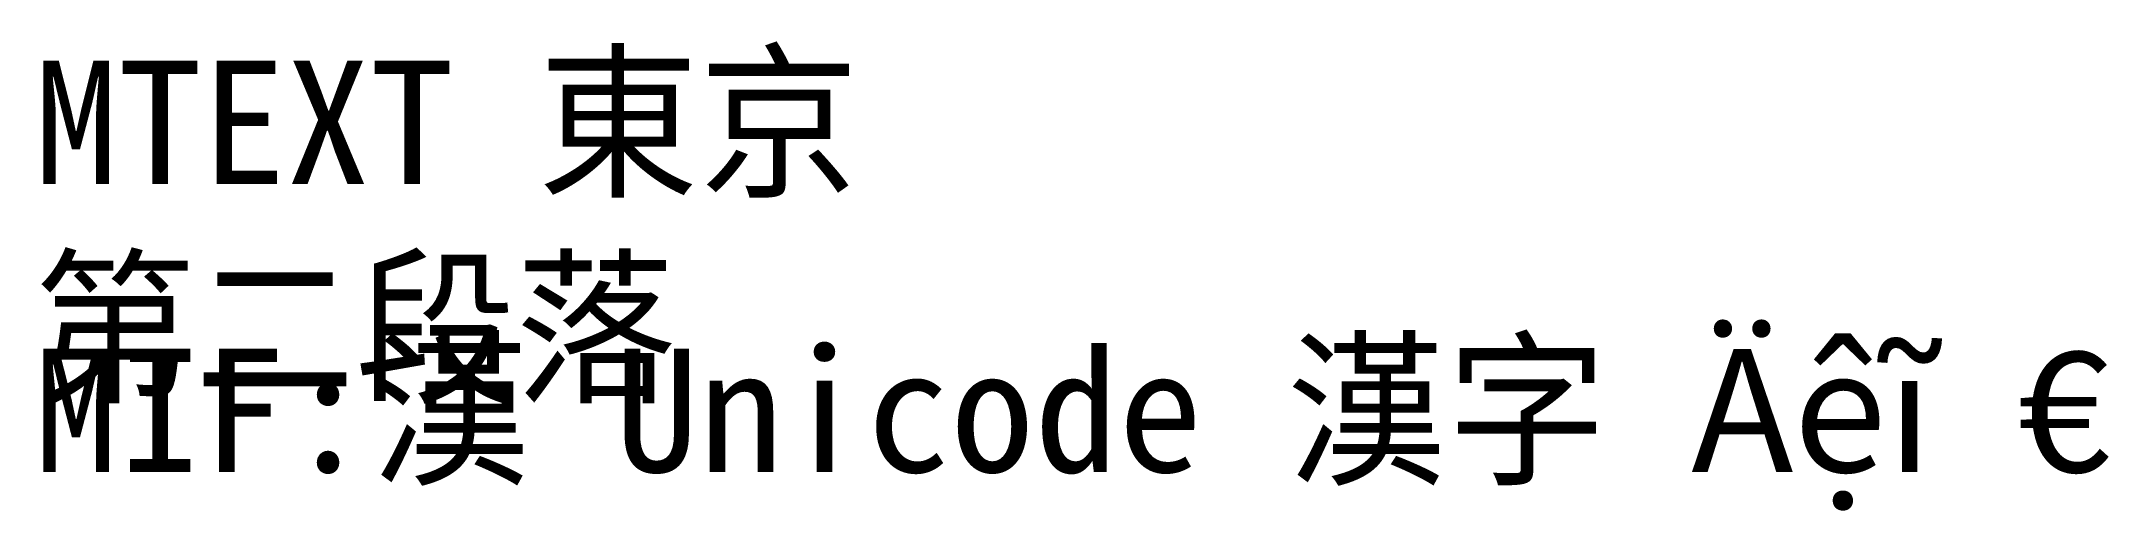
# Model space of a CAD drawing. Header units: metres. Extents: x 0.2 to 50.4, y -0.9 to 10.5.
import ezdxf

# ---------------------------------------------------------------- set-up
doc = ezdxf.new("R2010")
doc.units = ezdxf.units.M
doc.layers.add('図面枠', color=3, linetype='Continuous')

msp = doc.modelspace()

# ---------------------------------------------------------------- texts
at = {"insert": (0, 10), "char_height": 3, "attachment_point": 1}
msp.add_mtext('MTEXT 東京\\P第二段落', dxfattribs=at)
at = {"layer": '図面枠'}
msp.add_text('MIF:\\M+18ABF Unicode 漢字 ÄÖÜ €', height=3, dxfattribs=at).set_placement((0, 0))

doc.saveas('drawing.dxf')
